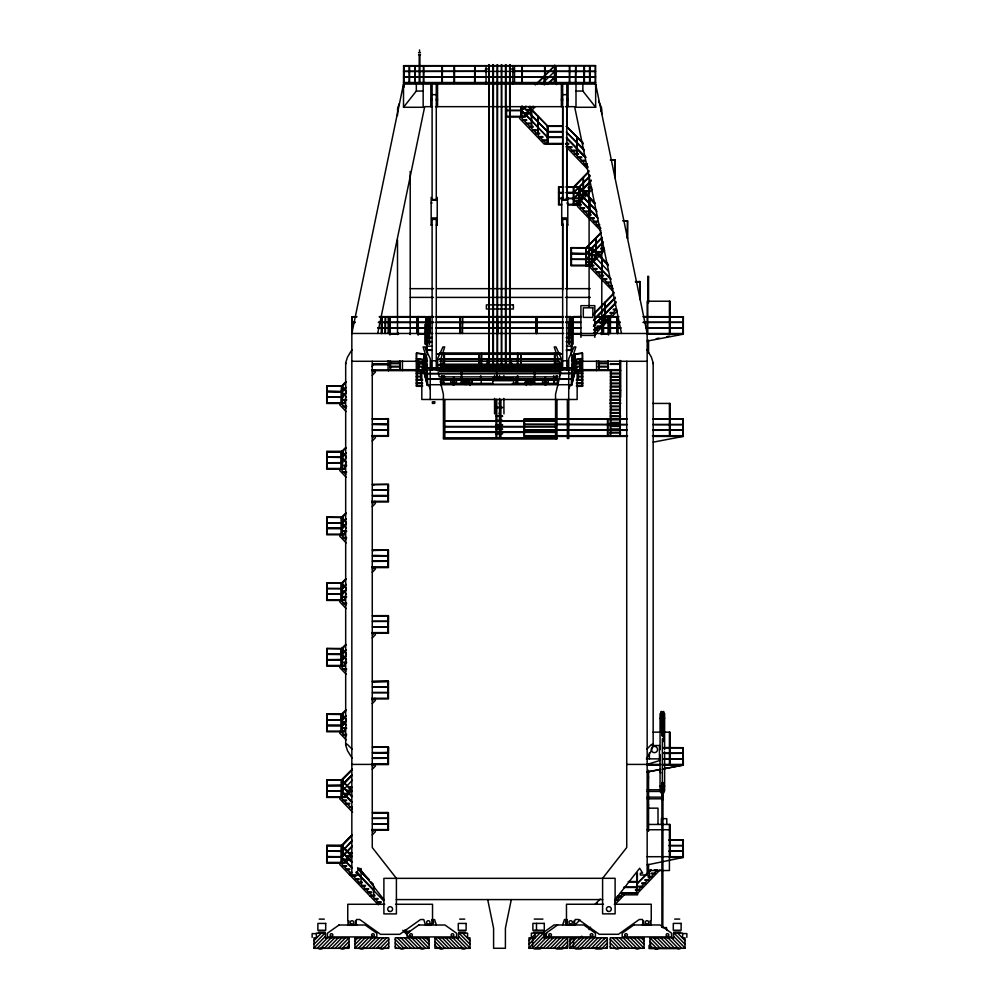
<?xml version="1.0" encoding="UTF-8"?>
<svg xmlns="http://www.w3.org/2000/svg" width="999" height="999" viewBox="0 0 999 999"><rect width="100%" height="100%" fill="white"/><g stroke="black" fill="none" stroke-linecap="round" stroke-linejoin="round"><path stroke-width="1.5" d="M562.699 289.897L562.712 223.526M562.712 198.689L562.737 106.893M566.87 288.586L566.883 224.825M566.883 198.614L566.895 142.595M566.895 127.073L566.908 106.905M522.664 83.192L522.714 82.517M397.502 115.584L397.727 107.755L399.363 103.546M352.035 758.066L347.54 750.836L345.679 745.117L345.679 362.799L347.54 357.018L352.035 349.625M646.828 349.625L651.311 356.955L653.171 362.799L653.171 745.117L651.311 750.898L646.828 758.066M537.362 133.916L539.697 137.937L539.959 137.3M598.626 101.324L601.585 107.755L600.948 111.126M647.165 333.466L595.654 84.078L403.509 84.078L351.835 333.466L351.835 873.176L349.588 873.176L349.588 875.062L358.641 875.062L358.641 873.176L356.331 873.176L359.34 868.268L383.891 899.612M377.697 333.466L424.687 106.668L432.417 106.668M511.301 899.587L505.407 928.183L505.407 948.276L493.593 948.276L493.593 928.183L487.699 899.587M464.585 384.415L465.159 381.755L469.218 382.142M466.745 381.755L466.171 384.415M558.016 384.028L559.078 379.558M560.052 375.499L560.714 372.714M558.016 369.942L558.016 358.703L554.22 346.94L556.006 346.94L561.388 358.703L561.176 370.816L437.774 370.816L437.562 358.703L442.932 346.94L444.717 346.94L440.921 358.703L440.921 369.942M571.765 367.969L575.087 354.096L575.087 371.491L571.753 384.715L427.197 384.715L423.863 371.491L423.863 354.108L427.285 368.156L571.765 367.969L571.341 384.665M574.675 359.665L571.453 373.713M571.753 384.715L575.087 370.791L582.629 369.942M345.679 745.117L346.541 744.068L347.54 744.542L352.035 749.163M652.959 363.636L653.171 362.799M347.627 925.012L348.976 920.941M562.637 924.974L564.435 919.542L567.145 919.542M566.221 924.974L567.569 920.903M642.332 924.974L643.706 920.903M572.714 377.135L574.987 371.378M568.718 388.911L570.429 384.59M572.14 380.269L575.561 371.628M663.786 792.844L664.622 790.833L664.622 754.632M655.219 938.91L655.619 937.961M539.56 137.425L542.869 137.3L542.869 136.613L539.622 136.613M582.704 161.026L585.039 165.047L585.302 164.41M581.393 198.227L581.655 198.863L583.99 194.842M595.229 221.89L597.564 225.924L597.827 225.275M593.918 259.091L594.18 259.74L596.515 255.707M607.754 282.754L610.089 286.788L610.352 286.139M606.443 319.955L606.705 320.604L609.04 316.571M356.943 879.495L359.215 883.403L359.465 882.766M650.911 877.06L651.173 877.696L653.433 873.788M660.064 718.531L661.738 716.783M663.786 787.612L664.622 785.863M424.175 359.49L416.346 358.816L423.988 359.852M403.608 66.009L403.509 83.192L595.654 83.192L595.541 65.647L403.621 65.647M485.502 71.216L403.509 71.391L595.641 71.391L512.937 71.216M403.608 76.773L595.641 76.948L403.621 77.135M584.015 82.517L584.128 65.647M423.376 65.834L423.364 82.517M474.6 83.192L474.725 65.647M474.937 66.009L475.037 82.517M342.744 385.864L326.785 385.814L326.71 403.459L345.304 403.459M326.998 397.302L342.744 396.99M521.865 82.517L521.977 65.647M522.29 65.834L522.29 82.517M522.165 110.29L506.181 110.464L522.165 110.652M342.645 451.473L326.785 451.473L326.71 469.118L345.304 469.118M569.318 82.517L569.418 65.647M569.73 65.834L569.73 83.192M575.362 83.192L575.674 65.647M342.744 517.182L326.785 517.132L326.71 534.777L345.304 534.777M388.049 418.818L388.099 435.576L388.149 419.006M388.361 418.643L372.502 419.006M595.242 82.517L595.329 65.647M342.645 582.792L326.785 582.792L326.71 600.436L345.304 600.436M558.866 187.175L558.941 204.246M342.744 648.501L326.785 648.451L326.71 666.096L345.304 666.096M388.049 550.137L388.099 566.895L388.074 550.137L372.989 550.461M388.361 549.962L372.502 550.324M591.633 253.833L571.391 253.396M342.645 714.11L326.785 714.11L326.71 731.755L345.304 731.755M342.744 779.819L326.785 779.769L326.71 797.414L345.304 797.414L350.686 791.795M326.998 785.689L342.744 785.389M388.049 681.455L388.099 698.214L388.074 681.455L372.402 681.693L388.361 681.281M571.765 373.526L427.172 373.526M582.305 358.629L574.762 359.49M639.897 281.481L635.476 281.918M640.109 281.855L635.476 281.543M342.645 845.429L326.785 845.429L326.71 863.074L345.304 863.074L350.686 857.454M372.502 746.94L388.461 747.115L372.502 747.289M388.149 752.497L373.838 752.909M388.049 812.774L388.099 829.532L388.149 812.949M682.779 419.018L682.779 435.701M683.191 435.701L683.091 418.831L653.084 419.193M427.485 368.156L424.275 354.096L424.275 370.791M427.485 373.713L424.275 359.665M615.109 899.587L639.66 868.231L642.669 873.138L640.359 873.138L640.359 875.024L649.412 875.024L649.412 873.138L647.165 873.138L647.165 301.223L670.117 301.223L670.117 334.178M423.164 84.078L423.164 107.28L403.509 107.28L416.321 91.046L416.321 84.078M523.426 117.008L525.686 113.624M526.66 112.949L523.426 112.949L523.426 113.624L526.66 113.624L528.933 110.24M529.907 109.565L526.66 109.565L526.66 110.24L529.907 110.24L532.167 106.868M343.419 403.459L345.617 400.174M372.465 372.377L373.938 370.629M343.419 469.118L345.617 465.834M372.465 438.037L373.938 436.288M577.509 201.598L575.249 204.982M578.483 200.924L575.249 200.924L575.249 201.598L578.483 201.598L580.756 198.227M584.964 194.168L581.73 194.168L581.73 194.842L584.964 194.842L587.237 191.458M588.211 190.784L584.964 190.784L584.964 191.458L588.211 191.458L590.471 188.074M343.419 534.777L345.617 531.493M372.465 503.696L373.938 501.948M590.034 262.475L587.774 265.846M591.008 261.788L587.774 261.788L587.774 262.475L591.008 262.475L593.281 259.091M597.489 255.032L594.255 255.032L594.255 255.707L597.489 255.707L599.762 252.322M600.736 251.648L597.489 251.648L597.489 252.322L600.736 252.322L602.996 248.938M343.419 600.436L345.617 597.152M372.465 569.355L373.938 567.607M593.818 332.804L596.078 330.095M593.818 330.095L597.052 330.095L599.325 326.723M600.299 326.049L597.052 326.049L597.052 326.723L600.299 326.723L602.559 323.339M603.533 322.665L605.806 319.955M610.014 316.571L612.287 313.199M613.261 312.512L610.014 312.512L610.014 313.199L613.261 313.199L615.521 309.815M343.419 666.096L345.617 662.812M372.465 635.014L373.938 633.266M343.419 731.755L345.617 728.471M372.465 700.674L373.938 698.925M343.419 797.414L345.617 794.13M346.566 793.481L343.419 793.481L343.419 794.13L346.566 794.13L348.763 790.846M349.712 790.197L346.566 790.197L346.566 790.846L349.712 790.846L351.91 787.562L349.712 787.562L349.712 786.912L351.81 786.912M372.465 766.333L373.364 764.497M343.419 863.074L345.617 859.789M346.566 859.14L343.419 859.14L343.419 859.789L346.566 859.789L348.763 856.505M349.712 855.856L346.566 855.856L346.566 856.505L349.712 856.505L351.91 853.221L349.712 853.221L349.712 852.572L351.81 852.572M372.465 831.992L373.938 830.244M579.632 938.785L581.843 936.163M590.546 927.184L589.073 929.594M614.984 901.797L616.445 900.049M615.297 900.049L617.394 900.049L619.592 896.765M620.541 896.103L617.394 896.103L617.394 896.765L620.541 896.765L622.739 893.481M635.501 893.281L637.712 890.196M638.648 889.547L635.501 889.547L635.501 890.196L638.648 890.196L640.846 886.912M641.795 886.263L638.648 886.263L638.648 886.912L641.795 886.912L643.993 883.628M644.942 882.979L641.795 882.979L641.795 883.628L644.942 883.628L647.14 880.344M648.089 879.694L644.942 879.694L644.942 880.344L648.089 880.344L650.287 877.06M654.382 873.126L651.236 873.126L651.236 873.788L654.382 873.788L656.58 870.504M662.687 735.826L662.05 735.826M389.722 334.74L389.922 316.633L390.109 334.74M417.832 334.628L418.032 316.521L418.094 334.74M418.019 333.466L417.832 316.608M418.094 316.845L418.481 334.74M428.022 334.628L428.084 316.546L428.421 334.902M570.629 334.628L570.629 316.608L570.504 334.74M565.571 322.165L570.829 322.215M566.445 327.734L570.691 327.922M572.914 316.608L580.631 316.521L580.694 317.195M580.819 322.178L572.914 322.165M608.254 334.74L608.316 316.658L608.641 334.74M610.476 386.213L620.466 386.126M620.666 397.34L620.666 360.689M610.414 415.834L620.666 416.133M535.002 106.943L525.374 117.008L506.218 117.008L506.218 106.206M372.227 375.374L375.462 372.003L374.875 369.98M577.197 204.982L592.157 189.373M372.227 441.034L375.462 437.662L374.875 435.639M589.722 265.846L604.682 250.237M372.227 506.693L375.462 503.321L374.875 501.298M595.766 333.479L617.182 311.126M372.227 572.34L375.462 568.968L374.875 566.957M372.227 637.999L375.462 634.627L374.875 632.617M372.227 703.658L375.462 700.287L374.875 698.264M372.227 769.317L375.462 765.946L374.875 763.923L372.427 763.923M372.227 834.977L375.462 831.605L374.875 829.582M615.084 904.42L624.263 894.842L637.587 894.842L637.587 893.281L660.014 869.879M535.277 84.927L555.044 65.347L536.888 84.003M541.658 84.066L554.994 71.079M525.749 106.256L521.428 110.652L526.311 106.443M546.977 84.303L555.044 76.811L547.539 84.49M341.483 386.163L345.816 381.768M342.02 386.351L346.291 381.943L342.083 386.351M345.816 387.325L341.483 391.733L346.353 387.5M341.483 397.29L345.816 392.894M342.02 397.465L346.353 393.069M371.928 366.633L373.526 364.26M573.214 187.362L589.185 170.891M573.95 204.982L573.95 187.325L588.761 172.09M590.259 175.524L573.214 193.082L589.81 176.723M573.214 198.813L591.321 180.145M573.95 198.813L590.871 181.368M346.566 472.402L343.419 472.402L341.208 469.118L341.109 451.885L345.816 447.427M342.02 452.01L346.353 447.602M345.816 452.984L341.483 457.392L346.353 453.159M341.546 462.949L345.816 458.541M600.649 232.854L585.739 248.227L601.286 232.954M585.739 253.958L601.71 237.487M586.475 253.958L602.335 237.587M602.784 242.12L585.739 259.69L603.396 242.233M345.816 513.086L341.109 517.544L341.159 534.69M342.02 517.657L346.353 513.261M341.483 523.051L345.816 518.643M342.02 523.226L346.291 518.818L342.083 523.226M345.816 524.2L341.483 528.608L346.353 524.388M593.955 313.474L614.235 292.62M593.443 314.76L613.736 293.893M593.955 319.205L615.309 297.252M614.735 298.526L593.443 320.479L614.797 298.526M341.483 583.141L345.816 578.746M342.02 583.316L346.291 578.921L342.083 583.316L342.095 600.436M593.955 324.937L616.308 301.885M615.796 303.159L593.443 326.211L614.797 304.258M345.816 584.303L342.083 588.886M342.02 588.886L346.353 584.477M345.816 589.86L341.483 594.268L346.353 590.034M346.566 669.38L343.419 669.38L341.208 666.096L341.109 648.863L345.816 644.405M342.02 648.975L346.353 644.58M345.816 649.962L341.483 654.37L346.353 650.137M341.483 659.927L345.816 655.519M342.02 660.102L346.353 655.694M345.816 710.064L341.109 714.522L346.416 719.942M342.02 714.635L346.353 710.239M341.483 720.029L345.816 715.621M342.02 720.204L346.353 715.796M341.483 725.586L345.754 721.178L342.083 725.761M342.02 725.761L346.353 721.353M352.222 769.105L341.109 780.182L341.159 797.327M342.02 780.294L351.698 770.391M341.483 785.689L352.16 774.675L341.621 785.714M342.02 785.863L351.698 775.948M352.222 780.231L342.083 791.42M342.02 845.953L351.698 836.051M352.222 840.334L342.083 851.523M342.02 851.523L351.698 841.608M341.483 856.905L352.222 845.891M342.02 857.08L351.698 847.164M574.562 925.436L579.957 919.929M594.855 904.507L600.249 899M650.661 869.717L636.725 884.028L651.198 869.892M313.986 940.646L321.278 933.191M313.986 944.305L324.862 933.191M313.986 947.964L325.462 936.25M317.232 948.313L327.51 937.824M320.816 948.313L331.094 937.824M324.4 948.313L334.677 937.824M327.997 948.313L338.274 937.824M331.581 948.313L341.858 937.824M335.164 948.313L345.442 937.824M338.748 948.313L349.038 937.824L325.312 937.824M342.345 948.313L349.038 941.483M345.929 948.313L349.038 945.141M347.54 948.313L349.038 946.79M354.945 940.871L357.929 937.824M354.945 944.53L361.526 937.824M354.832 948.313L365.11 937.824M358.416 948.313L368.693 937.824M362.013 948.313L372.29 937.824M365.597 948.313L375.874 937.824M369.18 948.313L379.458 937.824M372.764 948.313L383.042 937.824M376.361 948.313L386.638 937.824M379.945 948.313L388.748 939.322M383.529 948.313L388.748 942.981M387.113 948.313L388.748 946.652M528.995 940.608L536.288 933.153M528.995 944.267L539.872 933.153M528.995 947.926L543.468 933.153M532.579 947.926L544.055 936.213M535.826 948.276L546.103 937.786M539.41 948.276L549.687 937.786M543.006 948.276L553.284 937.786M546.59 948.276L556.868 937.786M550.174 948.276L560.451 937.786M553.771 948.276L564.048 937.786M557.355 948.276L567.632 937.786L543.718 937.786M560.938 948.276L567.632 941.445M572.827 937.786L569.954 940.721L572.951 937.786M564.522 948.276L567.632 945.104M566.146 948.276L567.632 946.752M569.954 944.492L576.535 937.786M569.954 948.276L569.954 937.786L607.342 937.786L607.342 948.276L569.954 948.276L580.119 937.786M583.703 937.786L573.426 948.276L573.551 937.786M577.022 948.276L587.3 937.786M580.606 948.276L590.884 937.786M584.19 948.276L594.467 937.786M587.774 948.276L598.064 937.786M591.371 948.276L601.648 937.786M594.954 948.276L605.232 937.786M598.538 948.276L607.342 939.285M602.135 948.276L607.342 942.944M605.719 948.276L607.342 946.615M398.351 332.792L397.502 334.553L397.502 239.822M544.817 377.447L545.479 376.835M650.761 944.267L649.038 945.591L649.038 948.563L675.699 948.563M542.395 933.216L553.995 924.974L583.828 924.974L595.416 933.216L595.416 936.887L543.943 936.887M557.579 924.974L545.978 933.216L545.978 936.887M428.346 316.783L428.221 316.521M610.414 373.127L620.342 373.127M610.414 393.044L620.342 393.044M610.414 402.684L620.666 403.009M607.929 264.298L591.346 248.002L608.379 265.572M591.908 253.559L608.441 271.303M611.126 279.046L591.346 259.465L610.576 279.221M341.621 385.964L341.159 403.371M373.738 419.006L373.301 419.455M341.621 451.623L346.416 457.305M341.621 457.18L346.416 462.862M341.621 517.282L346.416 522.964M341.621 522.839L346.416 528.521M373.064 550.499L374.038 550.374M346.416 588.623L341.021 583.116L345.891 587.337M341.021 588.673L346.416 594.18M341.621 648.601L346.416 654.283M341.084 654.333L346.416 659.839L341.621 654.158M373.064 747.464L374.038 747.339M341.621 779.919L351.76 791.108M341.621 785.476L351.71 796.665M351.71 802.222L341.621 791.033M373.676 813.049L372.989 813.099L373.601 812.949M373.127 813.124L374.038 812.999M341.621 845.579L351.71 856.767M351.71 862.324L341.621 851.136M370.929 882.142L373.139 884.327M373.002 889.797L373.663 889.734L356.518 872.115M647.165 764.41L659.44 760.614L659.44 745.516L652.26 745.516M647.165 864.909L683.328 857.404L683.216 839.847L669.093 839.847M656.206 338.673L659.215 338.099M666.758 336.651L669.767 336.076M677.297 334.64L683.328 333.491L566.283 333.466M647.165 341.096L683.328 334.178L683.328 316.783L643.219 316.608M653.196 442.157L683.328 436.401L683.328 435.701L652.359 435.701M646.803 772.015L660.364 769.43M663.373 768.855L682.966 765.109M647.165 772.015L660.726 769.43M663.736 768.855L683.328 765.109L683.216 747.727L663.498 747.539M428.484 316.895L428.671 334.74M565.571 316.608L570.691 316.633M580.894 327.747L572.914 327.734M531.518 109.665L531.206 127.373L531.843 127.373L531.518 110.027M537.999 116.421L537.687 134.141L538.324 134.141L537.999 116.796M547.727 126.349L528.359 106.793M566.383 126.361L567.082 126.311M576.923 136.776L576.548 154.483L577.247 154.483L576.873 137.138M579.545 187.175L579.545 204.895L579.607 187.175L578.908 187.225L578.908 204.895L581.293 208.366L584.527 208.366L584.527 207.692L581.293 207.692M589.447 197.64L589.135 215.347L589.772 215.347L589.447 198.014M601.972 258.504L601.598 276.224L602.297 276.224L601.972 258.878M574.762 353.933L582.317 353.072L582.205 369.942M574.962 354.283L582.629 353.246L582.667 386.326L576.448 386.326M574.962 359.852L582.504 358.629M575.087 371.491L582.629 370.629M428.221 326.948L428.471 327.048M570.441 326.948L570.691 327.048M530.481 384.24L558.141 384.203M418.606 52.735L420.517 52.735M418.606 54.708L420.517 54.708M554.645 65.385L554.27 83.092L554.969 83.092L554.595 65.759M403.509 65.834L595.541 65.647M486.063 68.981L488.848 68.981M510.089 68.981L512.874 68.981M544.642 65.834L544.742 84.728L544.43 75.849L544.105 84.703M403.509 82.517L595.654 82.517M595.654 85.09L595.104 84.078M416.321 91.046L423.164 91.046M575.998 91.046L582.854 91.046L595.654 107.28L575.998 107.28L575.998 84.078M432.105 94.668L436.276 94.668M562.662 94.668L566.833 94.668M430.831 99.151L432.105 99.151M436.276 99.151L437.562 99.151M561.388 99.151L562.662 99.151M566.833 99.151L568.119 99.151M430.831 100.187L432.105 100.187M436.276 100.187L437.562 100.187M561.388 100.187L562.662 100.187M566.833 100.187L568.119 100.187M435.514 106.668L562.737 106.668M565.347 106.668L574.625 106.668L621.478 333.466M506.218 116.334L523.426 116.334M523.426 119.718L526.66 119.718L526.66 120.392L523.426 120.392L521.153 117.008M526.66 123.089L529.907 123.089L529.907 123.764L526.66 123.764L524.4 120.392M547.577 125.961L562.262 125.961L547.702 125.999M547.577 126.336L562.262 126.336M529.907 126.473L533.141 126.473L533.141 127.148L529.907 127.148L527.634 123.764M533.141 129.858L536.388 129.858L536.388 130.532L533.141 130.532L530.881 127.148M547.577 131.518L562.262 131.518M547.577 131.893L562.262 131.893M536.388 133.242L539.622 133.242L539.622 133.916L536.388 133.916L534.115 130.532M547.577 137.088L562.262 137.088M547.577 137.462L562.262 137.462M542.869 139.997L546.103 139.997L546.103 140.672L542.869 140.672L540.596 137.3M546.053 143.444L562.562 143.444M565.521 143.444L568.768 143.444L568.768 144.118L565.521 144.118M547.077 144.056L544.155 144.056L519.58 118.419L520.179 116.334M566.383 144.018L567.082 144.018M562.562 144.118L546.053 144.118L543.843 140.672M568.768 146.828L572.002 146.828L572.002 147.502L568.768 147.502L566.495 144.118M572.002 150.2L575.249 150.2L575.249 150.886L572.002 150.886L569.742 147.502M575.249 153.584L578.483 153.584L578.483 154.258L575.249 154.258L572.976 150.886M578.483 156.968L581.73 156.968L581.73 157.642L578.483 157.642L576.223 154.258M610.439 159.815L615.172 159.94L615.172 177.198M614.772 159.94L610.439 160.177M581.73 160.352L584.964 160.352L584.964 161.026L581.73 161.026L579.457 157.642M584.964 163.736L587.125 163.736M584.964 164.41L587.125 164.41M583.354 177.347L583.029 195.067L583.666 195.067L583.354 177.722M563.536 186.863L558.541 186.988L558.578 204.982L561.6 204.982M566.133 186.801L579.108 186.863M563.186 187.175L558.653 187.175M566.133 187.175L573.501 187.175M558.853 187.238L563.536 187.238M566.645 187.238L579.108 187.238M589.51 188.299L590.147 188.299M563.186 192.532L558.541 192.72L563.536 192.969M566.133 192.532L573.501 192.532M558.853 192.595L563.536 192.595M566.645 192.595L579.108 192.595M566.133 192.907L579.108 192.969M581.73 197.54L578.483 197.54L578.483 198.227M563.186 198.264L558.541 198.451L561.975 198.689M566.133 198.264L581.73 198.227M566.645 198.689L579.108 198.689M432.105 199.513L436.276 199.513M562.662 199.513L566.833 199.513M432.105 200.162L436.276 200.162M562.662 200.162L566.833 200.162M431.168 202.984L432.105 202.984M566.833 202.984L567.782 202.984M558.578 204.308L561.6 204.308M567.557 204.308L581.293 204.308L581.293 204.982L567.557 204.982M584.527 211.076L587.774 211.076L587.774 211.751L584.527 211.751L582.267 208.366M587.774 214.448L591.008 214.448L591.008 215.135L587.774 215.135L585.501 211.751M432.105 217.957L436.276 217.957M562.662 217.957L566.833 217.957M591.008 217.832L594.255 217.832L594.255 218.506L591.008 218.506L588.748 215.135M432.105 219.38L436.276 219.38M562.662 219.38L566.833 219.38M622.951 220.679L627.697 220.804L627.659 238.798M627.297 220.804L623.176 220.991M594.255 221.216L597.489 221.216L597.489 221.89L594.255 221.89L591.982 218.506M597.489 224.6L599.65 224.6M431.168 224.987L432.105 224.987M436.276 224.987L437.225 224.987M561.713 224.987L562.662 224.987M566.833 224.987L567.782 224.987M597.489 225.275L599.65 225.275M595.879 238.224L595.554 255.931L596.191 255.931L595.879 238.586M591.633 247.727L571.178 247.677L571.103 265.846L593.818 265.846L593.818 265.172L571.103 265.172M602.035 249.163L602.672 249.163M591.633 253.459L571.066 253.584L586.026 253.771M594.255 258.416L591.008 258.416L591.008 259.091M594.255 259.091L571.066 259.315L591.633 259.565M593.818 268.556L597.052 268.556L597.052 269.231L593.818 269.231L591.545 265.846M597.052 271.94L600.299 271.94L600.299 272.615L597.052 272.615L594.792 269.231M600.299 275.324L603.533 275.324L603.533 275.999L600.299 275.999L598.026 272.615M647.777 277.372L648.563 277.372M603.533 278.696L606.78 278.696L606.78 279.383L603.533 279.383L601.273 275.999M635.701 281.855L640.222 281.668L640.184 299.663M606.78 282.08L610.014 282.08L610.014 282.754L606.78 282.754L604.507 279.383M610.014 285.464L612.175 285.464M610.014 286.139L612.175 286.139M410.352 288.661L433.616 288.661M436.713 288.661L562.3 288.661M565.397 288.661L590.209 288.661M410.214 297.402L433.504 297.402M436.613 297.402L562.4 297.402M565.509 297.402L590.359 297.402M614.497 310.027L615.197 310.027M610.014 315.896L606.78 315.896L606.78 316.571M356.768 316.608L351.91 316.783L351.91 333.466L432.842 333.466M379.37 316.608L425.899 316.608M429.046 316.608L433.678 316.608M436.039 316.608L563.361 316.608M618.756 316.608L595.117 316.783L618.756 316.97M388.349 316.783L388.236 333.466M425.786 316.783L425.686 333.466M497.24 316.783L496.828 333.466M497.577 316.783L498.002 333.466M356.768 316.97L351.91 316.783L352.322 331.955M379.37 316.97L425.899 316.97M429.046 316.97L433.678 316.97M436.039 316.97L563.361 316.97M565.571 316.97L570.254 316.97M572.914 316.97L580.506 316.97M643.219 316.97L683.328 316.783L682.904 333.466M603.533 319.28L606.78 319.28M603.533 319.955L606.78 319.955M355.219 322.165L351.91 322.352L355.219 322.527M378.459 322.165L425.899 322.165M429.046 322.165L433.678 322.165M436.039 322.165L563.361 322.165M620.292 322.165L595.117 322.352L620.292 322.527M643.219 322.165L683.328 322.352L643.219 322.527M378.459 322.527L425.899 322.527M429.046 322.527L433.678 322.527M436.039 322.527L563.361 322.527M565.571 322.527L570.254 322.527M572.914 322.527L580.506 322.527M603.533 323.339L600.299 323.339L600.299 322.665M377.847 327.734L425.899 327.734M429.046 327.734L432.13 327.734M436.039 327.734L563.361 327.734M620.891 327.734L595.117 327.909L620.891 328.097M646.291 327.734L683.328 327.909L646.291 328.097M377.847 328.097L425.899 328.097M429.046 328.097L432.13 328.097M436.039 328.097L563.361 328.097M566.445 328.097L570.254 328.097M572.914 328.097L580.506 328.097M593.818 329.42L597.052 329.42M435.739 333.466L563.711 333.466M417.832 333.928L426.623 334.028M570.242 333.928L580.894 334.041M390.109 334.128L398.514 334.128M418.481 334.128L428.284 334.128M570.891 334.128L580.694 334.128L580.694 333.466M601.061 334.128L608.254 334.128M647.165 334.178L683.328 334.178M580.906 335.414L594.817 335.414M426.523 337.437L432.117 337.437M566.333 337.437L571.928 337.437M426.523 337.837L432.117 337.837M566.333 337.837L571.928 337.837M426.523 341.608L432.117 341.608M566.333 341.608L571.928 341.608M426.523 342.008L432.117 342.008M566.333 342.008L571.928 342.008M426.523 346.178L432.117 346.178M566.333 346.178L571.928 346.178M426.523 349.95L432.117 349.95M566.333 349.95L571.928 349.95M426.523 350.349L432.117 350.349M566.333 350.349L571.928 350.349M439.622 353.171L560.439 353.171M439.622 353.534L560.439 353.534M437.512 353.933L561.426 353.933M437.512 354.295L561.426 354.295M439.622 358.728L560.439 358.728M439.622 359.091L560.439 359.091M437.512 359.49L561.426 359.49M427.485 360.739L423.376 360.739L423.376 370.092M571.453 360.739L575.561 360.739L575.561 370.092M432.105 360.789L436.276 360.789M562.662 360.789L566.833 360.789M351.835 361.288L424.275 361.288M439.797 361.288L559.265 361.288M574.787 361.288L647.165 361.288M487.175 361.7L488.411 361.7M510.239 361.7L511.476 361.7M390.109 363.024L399.912 363.024M418.219 362.912L424.175 363.024M574.737 362.912L580.694 363.024M598.451 363.024L608.254 363.024M418.219 363.574L423.888 363.574M574.775 363.574L580.444 363.574M390.109 363.673L399.912 363.673M418.481 363.673L424.138 363.673M575.024 363.673L580.694 363.673M598.451 363.673L608.254 363.673M610.227 363.948L620.029 363.948M372.502 364.111L388.886 364.198M487.175 364.185L488.411 364.123M372.502 364.473L388.361 364.473M439.622 364.298L560.439 364.298M610.139 364.373L620.029 364.31M373.826 364.56L388.886 364.56M439.622 364.66L560.439 364.66M437.512 365.06L561.426 365.06M487.175 365.322L488.411 365.322M437.512 365.422L558.329 365.422M487.175 365.746L488.411 365.746M487.175 366.158L488.411 366.158M390.109 366.308L399.912 366.308M418.219 366.196L424.175 366.308M574.737 366.196L580.694 366.308M598.451 366.308L608.254 366.308M440.534 366.533L558.416 366.533M389.722 366.958L400.299 366.958M417.832 366.858L424.138 366.958M440.534 366.883L558.416 366.883M574.775 366.858L581.081 366.958M598.064 366.958L608.641 366.958M487.175 367.145L488.411 367.145M487.175 367.295L488.411 367.295M571.665 367.794L427.385 368.156M427.185 367.982L427.597 384.665M437.562 368.494L430.232 368.494L430.232 358.703L424.85 346.94L423.064 346.94L426.86 358.703L426.86 365.721M561.388 368.494L568.718 368.494L568.718 358.703L574.088 346.94L575.874 346.94L572.09 358.703L572.09 365.721M416.421 369.692L388.536 369.692L388.536 370.629M437.562 369.655L444.88 369.655M554.07 369.655L561.388 369.655M582.592 369.692L620.279 369.692M437.662 369.88L561.388 369.942M371.728 369.98L388.436 369.98L388.436 370.629M402.447 369.942L424.612 369.942M427.135 369.942L596.565 369.942M610.476 369.942L620.279 369.942M620.666 370.504L577.572 370.629M371.728 370.629L421.079 370.629M439.485 371.491L559.452 371.491M416.346 372.964L422.527 372.964M576.485 372.964L582.667 372.964M571.665 373.351L427.385 373.713M416.346 373.663L420.979 373.663M578.034 373.663L582.667 373.663M610.476 373.876L620.279 373.876M416.346 376.248L420.979 376.248M578.034 376.248L582.667 376.248M610.476 376.498L620.279 376.498M416.346 376.948L420.979 376.948M558.179 376.885L439.223 376.885L438.224 372.714M578.034 376.948L582.667 376.948M610.476 377.16L620.279 377.16M516.982 377.747L515.909 377.747L515.909 383.004M427.385 378.908L571.665 378.908M427.385 379.27L571.665 379.27M416.346 379.533L422.527 379.533M576.485 379.533L582.667 379.533M441.633 379.895L450.849 379.895M455.457 379.895L493.369 379.882M512.462 379.882L529.02 379.882M533.628 379.895L542.844 379.895M547.452 379.895L558.204 379.895M610.476 379.782L620.279 379.782M416.346 380.232L422.614 380.244M441.246 380.244L450.849 380.257M455.457 380.257L493.369 380.244M512.462 380.244L543.668 380.244M547.452 380.257L558.204 380.257M576.261 380.244L582.667 380.232M610.476 380.444L620.279 380.444M492.807 380.694L513.661 380.694M465.247 382.142L466.171 382.142M471.565 382.142L468.169 382.142L468.169 382.967M524.8 382.142L528.196 382.142L528.196 382.967M465.322 382.58L467.732 382.967M528.608 382.58L529.458 382.58L529.458 384.415L531.78 384.415L531.206 381.755L527.147 382.142M465.247 382.679L466.171 382.679M468.406 382.679L471.565 382.679M524.8 382.679L527.959 382.679M416.346 382.817L422.527 382.817M463.761 382.967L470.079 382.967M526.286 382.967L529.445 382.967M530.894 382.967L532.604 382.967M576.485 382.817L582.667 382.817M527.122 383.042L527.959 383.042M610.476 383.067L620.279 383.067M465.147 383.404L440.771 383.404L440.771 385.464M469.717 383.404L492.569 383.404M512.387 383.404L527.634 383.404M530.681 383.404L558.141 383.404L558.141 385.464M416.346 383.516L422.527 383.516M463.761 383.504L464.685 383.504M465.709 383.504L470.079 383.504M526.286 383.504L529.445 383.504M530.894 383.504L532.604 383.504M576.485 383.516L582.667 383.516M610.476 383.728L620.279 383.728M464.373 383.866L463.648 383.866L463.648 379.096M465.884 383.878L469.992 383.878M526.373 383.878L530.481 383.878M464.585 384.365L466.908 384.415L466.908 382.58M453.009 384.578L453.396 378.072M430.232 385.402L427.197 385.402L427.197 366.296M568.718 385.402L571.753 385.402L571.753 366.296M416.346 385.626L422.565 385.626M576.448 385.626L582.667 385.626M327.073 385.989L342.744 386.226M422.565 386.326L416.346 386.326L416.321 353.246L423.988 354.283M610.476 387.013L620.279 387.013M610.476 389.635L620.279 389.635M610.089 390.297L620.666 390.297M342.744 391.433L326.685 391.558L341.208 391.733M342.744 391.795L326.998 391.371M610.476 393.569L620.279 393.569M610.476 396.203L620.279 396.203M342.645 396.94L326.685 397.115L342.744 397.352M610.476 396.853L620.279 396.853M346.566 399.525L343.419 399.525L343.419 400.174L346.566 400.174M610.476 399.488L620.279 399.488M610.089 400.05L620.666 400.05M326.71 402.809L343.419 402.809M341.109 403.371L341.783 403.371L341.72 386.176M610.089 403.421L620.666 403.421M652.597 403.434L670.117 403.434L670.117 436.401M341.208 403.459L343.419 406.094L346.566 406.094M610.476 406.056L620.279 406.056M346.566 406.743L343.419 406.743L343.419 406.094M610.476 406.705L620.279 406.705M495.991 407.305L502.522 407.305M495.991 407.717L502.522 407.717M610.476 409.328L620.279 409.328M610.476 409.99L620.279 409.99M610.476 412.612L620.279 412.612M610.476 413.274L620.279 413.274M503.958 413.848L503.883 398.464M495.991 415.996L502.522 415.996M495.991 416.408L502.522 416.408M610.476 416.558L620.279 416.558M372.402 418.693L388.461 418.818M627.035 418.831L524.05 419.018L524.025 436.401L627.185 436.401M653.084 418.831L683.191 419.018M372.402 419.056L388.161 419.056M524.263 419.193L627.035 419.193M610.089 419.842L620.666 419.842M495.991 420.342L502.522 420.342M495.991 420.754L502.522 420.754M444.83 420.916L555.569 420.916M444.83 421.278L555.569 421.278M610.476 422.465L620.279 422.465M610.476 423.126L620.279 423.126M372.502 424.2L388.461 424.388L372.502 424.563M373.838 424.263L388.149 424.563M627.035 424.4L524.263 424.4L627.035 424.762M653.084 424.4L683.191 424.575L653.084 424.762M495.991 424.687L502.522 424.687M495.991 425.099L502.522 425.099M610.476 425.749L620.279 425.749M444.83 426.473L555.569 426.473M610.476 426.411L620.279 426.411M444.83 426.835L555.569 426.835M495.991 429.033L502.522 429.033M610.476 429.033L620.279 429.033M495.991 429.445L502.522 429.445M372.502 429.77L388.461 429.945L372.502 430.119M610.476 429.682L620.279 429.682M627.035 429.957L524.263 429.957L627.035 430.319M653.084 429.957L683.191 430.132L653.084 430.319M444.83 432.043L555.569 432.043M610.476 432.317L620.279 432.317M444.83 432.405L555.569 432.405M610.089 432.967L620.666 432.967M495.991 433.379L502.522 433.379M495.991 433.791L502.522 433.791M371.728 435.639L388.436 435.639M524.025 435.701L627.584 435.701M371.728 436.288L388.436 436.288L388.436 418.818M653.196 436.401L683.328 436.401M443.444 437.787L555.407 437.787M556.967 438.461L555.569 438.461L555.544 394.318L557.954 384.24L440.984 384.24L443.394 394.318L443.444 439.011L556.967 439.011L556.967 399.488M342.744 451.523L326.685 451.648L342.744 451.885M341.471 469.118L341.471 451.835L342.158 451.973L342.158 469.118M342.744 457.092L326.685 457.217L342.744 457.455M342.744 462.649L326.685 462.774L342.744 463.012M346.566 465.184L343.419 465.184L343.419 465.834L346.566 465.834M326.71 468.469L343.419 468.469M343.419 471.753L346.566 471.753M372.402 484.353L388.361 484.303L388.436 501.948L371.728 501.948M372.402 484.715L388.461 484.478L388.074 501.236L388.149 484.665M372.502 489.86L388.461 490.047L372.502 490.222M372.502 495.429L388.461 495.604L372.502 495.779M373.838 495.841L388.161 495.841M371.728 501.298L388.436 501.298M373.364 501.86L374.038 501.86M327.073 517.307L342.744 517.544M342.744 522.752L326.685 522.877L341.208 523.051M342.744 523.114L326.998 522.689M341.208 528.259L326.685 528.434L342.744 528.671M326.985 528.309L342.744 528.309M346.566 530.844L343.419 530.844L343.419 531.493L346.566 531.493M326.71 534.128L343.419 534.128M341.109 534.69L341.783 534.69L341.72 517.494M341.208 534.777L343.419 537.412L346.566 537.412M346.566 538.061L343.419 538.061L343.419 537.412M372.502 549.962L388.461 550.137M372.502 555.519L388.461 555.706L372.502 555.881M373.838 555.581L388.149 555.881M372.502 561.076L388.461 561.263L372.502 561.438M371.728 566.957L388.436 566.957M371.728 567.607L388.436 567.607L388.436 550.137M342.744 582.842L326.685 582.966L342.744 583.204M342.744 588.411L326.685 588.536L342.744 588.773M342.744 593.968L326.685 594.093L342.744 594.33M346.566 596.503L343.419 596.503L343.419 597.152L346.566 597.152M326.71 599.787L343.419 599.787M341.208 600.436L343.419 603.059L346.566 603.059M346.566 603.721L343.419 603.721L343.419 603.059M372.402 615.671L388.361 615.621L388.436 633.266L371.728 633.266M372.502 615.983L388.461 615.796L388.074 632.554L388.149 615.983M372.502 621.178L388.461 621.353L372.502 621.54M372.502 626.735L388.461 626.922L372.502 627.097M373.838 627.16L388.161 627.16M371.728 632.617L388.436 632.617M373.364 633.179L374.038 633.179M327.073 648.626L342.744 648.863M342.744 654.07L326.685 654.195L341.208 654.37M326.985 654.432L342.744 654.432M342.645 659.565L326.685 659.752L342.744 659.989M326.985 659.627L342.744 659.627M346.566 662.162L343.419 662.162L343.419 662.812L346.566 662.812M326.71 665.446L343.419 665.446M341.109 666.008L341.783 666.008L341.558 648.826M343.419 668.718L346.566 668.718M372.402 681.33L388.461 681.455M372.502 686.837L388.461 687.012L372.502 687.2M373.838 686.9L388.161 686.9M372.502 692.394L388.461 692.582L372.502 692.757M371.728 698.276L388.436 698.264M371.728 698.925L388.436 698.925L388.436 681.455M660.901 712.924L661.738 712.924M662.949 712.924L663.786 712.924M342.744 714.16L326.685 714.285L342.744 714.522M662.949 716.783L664.622 718.531M662.949 718.818L661.788 718.818L661.788 735.514M342.744 719.73L326.685 719.854L342.744 720.092M342.744 725.286L326.685 725.411L342.645 725.586M326.985 725.649L342.744 725.649M346.566 727.821L343.419 727.821L343.419 728.471L346.566 728.471M326.71 731.106L343.419 731.106M653.096 732.155L660.514 732.155M663.486 732.155L670.117 732.155L670.117 764.41M341.208 731.755L343.419 734.377L346.566 734.377M346.566 735.039L343.419 735.039L343.419 734.377M388.461 747.115L388.074 763.873L388.149 747.289M663.498 747.901L683.254 747.714L682.804 764.41M372.502 752.497L388.461 752.672L372.502 752.859M663.498 753.096L683.254 753.283L663.498 753.458M372.502 758.054L388.461 758.241L372.502 758.416M373.838 758.116L388.161 758.116M663.498 758.666L683.254 758.84L663.498 759.028M646.353 758.865L659.44 758.865M371.728 763.923L388.436 763.923M351.835 764.41L372.265 764.41M626.735 764.41L660.726 764.41M663.486 764.41L683.328 764.41M371.728 764.585L388.436 764.585L388.436 747.115M646.803 765.109L660.726 765.109M663.636 765.109L683.328 765.109M647.777 776.897L648.563 776.897M647.777 777.946L648.563 777.946M342.645 780.132L326.785 780.132M342.744 780.182L326.998 779.769M661.9 783.066L662.999 783.066M342.645 785.326L326.685 785.501L342.744 785.738M647.165 789.797L662.062 789.797M342.744 790.946L326.685 791.071L342.744 791.308M647.165 791.458L662.062 791.458M661.9 794.417L662.999 794.417M326.71 796.752L343.419 796.752M661.912 796.628L662.824 796.628M647.165 797.14L662.062 797.14M341.109 797.327L341.783 797.327M647.165 798.8L662.062 798.8M661.9 799.612L662.999 799.612M343.419 800.037L346.566 800.037L346.566 800.699L343.419 800.699L341.208 797.414M346.566 803.321L349.712 803.321L349.712 803.983L346.566 803.983L344.355 800.699M647.777 804.707L648.563 804.707M647.777 805.756L648.563 805.756M347.502 803.983L349.712 806.605L351.81 806.605M351.81 807.267L349.712 807.267L349.712 806.605M350.974 807.479L351.648 807.479M648.563 808.166L658.004 808.166L658.004 824.45M372.502 812.949L388.361 812.599L372.502 812.599L388.461 812.774L388.436 830.244L371.728 830.244M372.502 818.156L388.461 818.331L372.502 818.518M372.502 823.713L388.461 823.9L372.502 824.075M648.563 824.45L670.117 824.45L670.117 857.404L683.328 857.404M371.728 829.595L388.436 829.582M647.165 829.744L669.417 829.744M669.093 840.209L683.328 840.022L682.904 856.705M669.093 845.404L683.328 845.591L669.093 845.766M342.744 845.479L326.685 845.604L342.744 845.841M342.744 851.048L326.685 851.16L342.744 851.398M669.093 850.973L683.328 851.148L669.093 851.335M342.744 856.605L326.685 856.73L341.208 856.905M647.165 856.705L683.328 856.705M342.744 856.967L326.998 856.543M326.71 862.412L343.419 862.412M343.419 865.696L346.566 865.696L346.566 866.358L343.419 866.358L341.208 863.074L341.408 846.141M346.566 868.98L349.712 868.98L349.712 869.642L346.566 869.642L344.355 866.358M648.563 870.529L669.417 870.529L669.417 824.45M347.502 869.642L349.712 872.264L351.81 872.264M351.81 872.926L349.712 872.926L349.712 872.264M637.325 890.196L637.387 873.051L636.713 873.001L636.763 890.196M352.859 875.549L356.006 875.549L356.006 876.21L352.859 876.21L350.649 872.926M651.236 876.41L648.089 876.41L648.089 877.06L651.236 877.06M356.006 878.833L359.141 878.833L359.141 879.495L356.006 879.495L353.796 876.21M628.371 881.543L637.075 881.543M628.371 881.905L637.075 881.905M359.141 882.117L362.287 882.117L362.287 882.766L359.141 882.766M362.287 885.401L365.434 885.401L365.434 886.051L362.287 886.051L360.09 882.766M624.013 887.1L637.075 887.1M624.013 887.462L637.075 887.462M365.434 888.685L368.581 888.685L368.581 889.335L365.434 889.335L363.236 886.051M368.581 891.97L371.728 891.97L371.728 892.619L368.581 892.619L366.383 889.335M635.501 892.819L620.541 892.819L620.541 893.481L623.688 893.481L624.263 894.842M623.688 893.281L637.587 893.281M369.53 892.619L371.728 895.241L374.875 895.241L374.875 895.903L369.842 895.903M374.875 898.526L378.022 898.526L378.022 899.187L374.875 899.187L372.677 895.903M396.253 899.587L602.722 899.587M615.297 899.387L617.394 899.387M378.022 901.81L381.168 901.81L381.168 902.472L378.022 902.472L375.824 899.187M596.578 902.771L596.94 903.121M384.752 904.282L347.752 904.282L347.752 920.554L349.288 925.286L354.695 925.286L356.531 919.517L359.715 919.517L380.532 934.327L399.75 934.327L420.579 919.517L423.751 919.517L425.599 925.286L431.006 925.286L432.53 920.554L432.53 904.282L395.542 904.282M603.458 904.245L566.47 904.245L566.47 920.516L567.994 925.249L573.401 925.249L575.249 919.48L578.421 919.48L599.25 934.29L618.468 934.29L639.285 919.48L642.469 919.48L644.305 925.249L649.712 925.249L651.248 920.516L651.248 904.245L614.248 904.245M319.268 919.13L324.325 919.13M459.665 919.13L464.722 919.13M534.278 919.092L542.919 919.092M674.675 919.092L679.732 919.092M431.855 919.579L434.565 919.579L436.363 925.012M662.362 927.572L666.47 927.572L666.857 930.506M533.379 932.042L543.806 932.042M673.788 932.042L680.631 932.042M318.369 932.079L325.212 932.079M458.778 932.079L465.621 932.079M316.383 933.628L312.138 933.628L312.138 937.387M682.617 933.59L686.862 933.59L686.862 937.349M354.87 937.824L388.748 937.824L388.748 948.313L354.945 948.313L354.945 937.824M458.529 937.824L458.529 933.191L467.607 933.191L467.607 937.824L470.005 937.824L470.005 948.313L434.952 948.313L434.952 937.824L458.678 937.824M644.13 937.786L610.252 937.786L610.252 948.276L644.055 948.276L644.055 937.786M673.538 937.786L673.538 933.153L682.617 933.153L682.617 937.786L685.014 937.786L685.014 948.276L649.962 948.276L649.962 937.786L673.688 937.786M413.686 937.924L415.784 937.924L415.784 938.585M429.046 948.313L395.242 948.313L395.242 937.824L429.108 937.824L429.046 948.313L418.881 937.824M646.828 749.163L651.311 744.605L652.959 744.28L653.171 745.117M424.175 353.933L416.62 353.072L416.733 369.942M416.321 369.942L423.863 370.791L427.197 384.715M416.321 370.629L423.863 371.491M374.038 484.715L373.364 485.114M341.783 517.582L342.158 534.777M374.038 616.033L373.364 616.433M374.038 681.693L373.364 682.092M342.158 797.414L341.783 780.219L341.72 797.327M342.083 517.657L341.471 534.777M342.083 780.294L341.533 797.414M398.351 111.114L397.502 109.378M453.534 376.835L454.195 377.447M600.948 332.779L601.798 334.553L601.798 326.785M677.722 933.153L685.014 940.608M674.138 933.153L685.014 944.267M673.538 936.213L685.014 947.926M671.49 937.786L681.768 948.276M667.906 937.786L678.184 948.276M664.323 937.786L674.6 948.276M660.726 937.786L671.003 948.276M657.142 937.786L667.419 948.276M653.558 937.786L663.836 948.276M649.962 937.786L660.252 948.276M649.962 941.445L656.655 948.276M649.962 945.104L653.071 948.276M649.962 946.752L651.46 948.276M641.071 937.786L644.055 940.833M637.474 937.786L644.055 944.492M633.89 937.786L644.168 948.276M630.307 937.786L640.584 948.276M626.71 937.786L636.987 948.276M623.126 937.786L633.403 948.276M619.542 937.786L629.82 948.276M615.958 937.786L626.236 948.276M612.362 937.786L622.639 948.276M610.252 939.285L619.055 948.276M610.252 942.944L615.471 948.276M610.252 946.615L611.888 948.276M462.712 933.191L470.005 940.646M459.128 933.191L470.005 944.305M458.529 936.25L470.005 947.964M456.481 937.824L466.758 948.313M452.897 937.824L463.174 948.313M449.313 937.824L459.59 948.313M445.716 937.824L455.994 948.313M442.132 937.824L452.41 948.313M438.549 937.824L448.826 948.313M434.952 937.824L445.229 948.313M434.952 941.483L441.645 948.313M434.952 945.141L438.062 948.313M426.173 937.824L429.046 940.758M426.049 937.824L429.046 940.871M422.465 937.824L429.046 944.53M415.297 937.824L425.574 948.313M411.7 937.824L421.978 948.313M408.116 937.824L418.394 948.313M404.533 937.824L414.81 948.313M400.936 937.824L411.226 948.313M397.352 937.824L407.629 948.313M395.242 939.322L404.046 948.313M395.242 942.981L400.462 948.313M395.242 946.652L396.865 948.313M582.829 142.557L566.308 126.274L583.391 143.831M583.953 149.388L566.308 132.005L584.403 150.662M586.076 157.305L566.308 137.725L585.464 157.492L567.432 138.824M528.971 106.668L548.139 126.436L547.402 126.436L547.402 144.056L548.039 144.056L548.039 126.349M523.638 106.905L548.139 132.168L522.015 105.981M595.416 203.421L579.383 186.963L594.792 203.609L578.883 187.138L578.97 204.895M596.415 210.252L578.833 192.869L596.99 211.526M597.539 217.083L578.833 198.601L598.051 218.356M591.908 247.827L607.879 264.298M341.558 385.964L345.891 390.372M342.145 387.237L346.416 391.645L341.408 386.538M341.558 391.521L346.416 397.202M341.558 451.623L345.891 456.031M341.558 457.18L345.891 461.588M341.558 517.282L345.891 521.69M341.558 522.839L345.891 527.247M342.694 649.7L345.891 652.996L341.558 648.601M341.558 654.158L345.891 658.566M341.558 714.26L345.891 718.656M345.891 724.225L341.021 719.992L346.416 725.499M341.558 779.919L352.297 790.921M341.558 785.476L352.247 796.49M341.558 791.033L352.247 802.047M341.084 791.208L350.699 801.123M342.694 846.677L351.236 855.481M341.558 845.579L352.247 856.58M341.558 851.136L352.247 862.149M357.642 867.656L369.393 879.769M341.084 851.31L350.699 861.225M358.166 868.93L368.856 879.944L358.117 868.93M370.991 882.142L373.127 884.352M352.247 867.706L341.021 856.867L351.71 867.881M355.981 872.289L383.678 900.811M565.996 146.641L587.412 168.993M601.011 230.981L577.447 206.393L578.046 204.308M613.536 291.845L589.972 267.257L590.571 265.172M346.154 411.576L339.685 404.832L340.272 402.809M346.154 477.235L339.685 470.492L340.272 468.469M346.154 542.894L339.685 536.151L340.272 534.128M346.154 608.541L339.685 601.81L340.272 599.787M346.154 674.2L339.685 667.469L340.272 665.446M346.154 739.859L339.685 733.116L340.272 731.106M352.61 812.262L339.685 798.775L340.272 796.752M404.907 929.857L408.141 933.241M378.346 904.782L339.685 864.435L340.272 862.412M402.797 930.294L408.104 935.838M570.579 322.115L570.242 322.178M585.938 164.41L588.211 167.108M598.463 225.275L599.974 227.073M610.988 286.139L613.261 288.848M344.355 406.743L345.829 408.491M344.355 472.402L345.829 474.15M344.355 538.061L345.829 539.81M344.355 603.721L345.829 605.469M344.355 669.38L345.829 671.128M344.355 735.039L345.829 736.787M350.649 807.267L352.123 809.015M378.971 902.472L380.432 904.22M660.064 771.865L660.901 772.889M571.391 247.677L571.465 265.122M571.453 368.156L574.675 354.096L574.662 370.791M660.064 785.863L660.901 787.612M556.431 84.603L555.869 65.834M660.901 792.844L660.064 790.833L660.064 754.632M424.525 372.814L426.236 377.135M423.376 371.628L426.236 378.821M428.509 384.59L430.232 388.911M573.888 920.903L575.262 924.974M355.294 920.941L356.668 925.012M650.024 920.903L651.373 924.974M345.679 362.799L345.904 363.648M440.222 381.044L440.934 384.028M529.62 381.755L530.194 384.415M410.002 333.404L410.214 334.553L410.214 171.491M662.949 731.28L663.786 741.67M669.417 301.223L669.417 333.466M669.417 403.434L669.417 436.401M669.417 732.155L669.417 764.41M666.77 824.45L666.77 818.643L661.388 818.643L661.388 824.45M664.622 713.561L664.622 749.762M664.622 751.772L664.622 752.622M663.786 731.867L663.786 711.55L662.949 711.55L662.949 735.514M662.999 782.504L662.824 927.247M662.762 794.417L662.762 799.612M662.362 738.785L662.362 796.628M661.9 782.504L661.912 927.247M661.738 732.379L661.738 711.538L660.901 711.55L660.901 731.867M660.064 713.561L660.064 749.762M657.529 870.504L657.529 869.842L654.382 869.842L654.382 870.504M649.387 752.634L649.387 758.865M648.563 302.809L648.563 276.323L647.777 276.323L647.777 332.417M648.563 340.209L648.563 352.672M648.563 770.291L648.563 831.068M648.563 864.297L648.563 873.138M647.777 340.209L647.777 351.124M647.777 771.852L647.777 831.068M647.777 865.359L647.777 873.138M639.897 281.543L639.81 297.49M627.384 220.679L627.297 238.062M626.735 361.288L626.735 847.502L602.597 878.308L602.597 913.86L615.109 913.86L615.109 878.308L383.891 878.346L383.891 913.898L396.403 913.898L396.403 878.346L372.265 847.539L372.265 361.288M623.688 892.819L623.688 893.481M620.279 360.477L620.279 436.051L619.954 370.592M619.83 360.589L619.83 369.692M617.782 316.783L617.782 333.466M617.432 316.783L617.432 333.466M617.37 316.783L617.37 333.466M617.02 316.783L617.02 333.466M614.959 159.753L615.134 177.934M614.86 159.815L614.772 177.198M610.801 370.592L610.476 436.051L610.476 369.692M610.439 316.783L610.439 333.466M610.027 316.783L610.027 333.466M608.254 361.026L608.254 370.042L607.929 361.026M607.892 419.018L607.892 435.701M607.479 419.018L607.479 435.701M605.419 319.955L605.094 302.61M604.832 302.247L604.782 319.955M603.758 937.786L603.758 939.285M603.533 316.783L603.533 333.466M603.121 316.783L603.096 334.178M602.235 258.504L602.235 276.224M601.798 109.378L601.798 114.036M601.798 238.274L601.798 322.128M600.736 227.984L600.736 228.659M598.776 361.026L598.776 370.042L598.451 361.026M596.565 360.651L596.565 370.629M596.091 333.466L596.091 334.166M595.654 84.078L595.654 107.28M594.817 337.35L594.817 305.657L580.906 305.657L580.906 337.35M591.745 248.414L591.433 265.759L592.132 265.759L592.07 248.052L571.278 247.677M589.997 65.834L589.997 82.517M589.572 65.834L589.572 82.517M589.71 197.64L589.71 215.347M589.098 174.6L589.098 306.606M586.475 265.846L586.151 248.514M585.839 248.139L585.839 265.846M584.427 65.834L584.415 83.192M582.854 84.078L582.854 91.046M581.967 370.629L581.967 386.326M580.694 361.026L580.694 370.042M580.444 333.366L580.444 334.028M580.444 360.926L580.444 369.942M580.369 361.026L580.369 370.042M580.107 360.926L580.107 369.942M578.071 372.227L578.071 379.008M577.147 370.629L577.147 399.488L421.803 399.488L421.803 370.629M576.835 367.769L576.835 369.805M575.786 65.834L575.786 82.517M575.661 366.621L575.661 369.805M574.45 356.755L574.45 373.439M573.314 187.275L573.314 204.982M573.114 316.783L573.126 344.18M572.702 316.783L572.702 333.466M572.764 362.038L572.764 378.721M571.977 324.213L571.928 351.748M571.928 354.807L571.977 360.926M571.266 324.213L571.266 354.807M570.891 334.74L570.441 316.521L570.242 334.628M570.042 316.783L570.042 333.466M569.73 316.783L569.73 333.466M569.368 324.213L569.368 344.18M569.318 316.783L569.318 333.466M569.13 324.213L569.13 325.012M568.893 324.213L568.893 344.18M568.756 399.488L568.756 438.461L567.37 438.461L567.37 399.488M568.718 369.942L568.718 399.488M568.119 84.078L568.119 106.668M568.119 360.464L568.119 369.942M567.782 197.39L567.782 225.275M567.632 937.786L567.632 948.276L528.995 948.276L528.995 937.786L531.393 937.786L531.393 933.153L544.055 933.153L544.055 937.786M566.858 143.444L566.858 144.118M566.833 84.078L566.833 200.449M566.833 219.043L566.833 369.942M562.662 84.078L562.662 200.449M562.662 219.043L562.662 369.942M561.713 197.39L561.713 225.275M561.388 84.078L561.388 106.668M559.74 362.038L559.74 378.721M557.305 375.624L557.305 384.091M556.593 376.498L556.593 379.008M556.006 361.288L556.006 369.667M556.006 375.799L556.006 377.747M555.444 65.834L555.444 82.517M555.382 367.769L555.382 369.805M554.895 352.972L554.895 369.655M554.532 352.972L554.532 369.655M554.457 376.523L554.457 384.116M554.045 376.523L554.045 384.116M553.671 375.774L553.671 378.346M552.584 82.517L552.584 83.192M548.201 379.058L548.201 384.016M547.877 126.124L547.727 144.118M547.514 126.124L547.514 143.381M546.465 379.445L546.465 384.028M546.141 379.195L546.141 384.777M546.003 378.596L546.003 384.578L545.704 378.596M545.616 378.072L545.616 379.695M545.054 65.834L545.054 82.517M545.167 378.072L545.167 384.578L544.867 378.596M544.755 379.195L544.755 384.777M544.305 379.445L544.305 384.028M542.557 379.058L542.557 384.016M536.825 333.466L536.825 316.783L535.976 316.783L535.976 333.466M536.638 316.783L536.638 333.466M536.488 923.388L536.488 930.231M536.401 316.783L536.401 333.466M536.213 316.783L536.213 333.466M534.989 933.153L534.989 937.786L532.579 937.786L532.579 948.276M534.665 383.404L534.665 366.72L534.24 383.404M533.141 106.181L533.141 106.868L529.907 106.868L529.907 106.181M533.304 379.345L533.304 381.406M533.091 379.096L533.091 384.253M532.742 379.096L532.742 383.866L532.03 383.866L532.03 379.096M532.642 379.096L532.642 383.229M531.793 379.096L531.793 383.191M531.281 379.308L531.281 383.216M531.156 379.495L531.156 382.417M531.043 382.58L531.043 384.415M530.581 378.883L530.606 382.417M530.294 378.721L530.257 381.855M530.119 379.046L530.119 380.582M526.373 383.042L526.373 385.464M525.786 379.92L525.786 382.779M524.463 419.018L524.463 435.701M521.678 106.581L521.678 116.908M521.428 106.681L521.478 117.008M521.153 354.108L521.153 370.791M521.041 106.606L521.041 116.908M520.741 354.108L520.741 370.791M517.694 370.042L517.694 353.346L517.282 370.042M517.682 375.649L517.682 382.779M517.494 375.774L517.494 378.346M516.982 376.448L516.982 383.004M514.547 65.834L514.547 82.517M513.661 384.24L513.661 378.034L492.807 378.034L492.807 384.24M513.536 68.644L513.536 71.653M513.161 82.517L513.161 83.192M512.874 65.634L512.874 84.078M511.838 364.123L511.838 367.357M511.476 361.039L511.476 369.942M510.089 64.623L510.089 369.942M509.677 64.623L509.677 369.942M506.555 106.206L506.555 116.271M505.919 64.623L505.919 369.942M505.494 64.623L505.494 369.942M503.883 375.462L503.883 378.509M501.748 64.623L501.748 369.942M501.323 64.623L501.323 369.942M500.899 399.488L500.899 437.787M499.537 375.462L499.537 378.509M499.537 398.464L499.512 437.787M499.263 403.034L499.263 403.871M499.263 413.012L499.263 413.848M497.577 64.623L497.577 369.942M497.152 64.623L497.152 369.942M497.052 366.72L497.052 378.846M496.765 399.338L496.765 437.924M496.628 366.72L496.628 378.846M495.991 399.338L495.991 437.924M494.555 375.462L494.555 378.509M494.555 398.464L494.555 413.848M493.406 64.623L493.406 369.942M492.982 64.623L492.982 369.942M489.235 64.623L489.235 369.942M488.811 64.623L488.811 369.942M488.411 361.039L488.411 369.942M487.175 361.039L487.175 369.942M486.476 364.123L486.476 367.357M486.063 65.634L486.063 84.078M485.526 68.644L485.526 71.653M485.027 82.517L485.027 83.192M481.543 370.042L481.543 353.346L481.131 370.042M481.256 376.448L481.256 382.567M480.631 375.774L480.631 378.346M479.445 354.108L479.445 370.791M479.021 354.108L479.021 370.791M472.277 379.508L472.277 382.567M469.992 383.042L469.992 385.464M466.133 378.883L466.133 381.855M466.096 378.721L466.096 380.394M465.809 379.308L465.809 383.216M465.109 379.308L465.109 383.216M464.597 379.096L464.597 383.191M464.373 379.096L464.273 383.229M463.299 379.096L463.299 384.253M463.086 379.345L463.086 381.406M462.537 333.466L462.537 316.783L462.125 333.466M461.65 383.404L461.65 366.72L461.226 383.404M460.264 333.466L459.852 316.783L459.852 333.466M456.456 379.058L456.456 384.016M454.72 379.445L454.72 384.028M454.508 65.834L454.508 82.517M454.258 379.195L454.258 384.777M454.095 65.834L454.095 82.517M454.145 378.596L453.846 384.578L453.846 378.072M453.009 378.596L452.872 384.777M452.547 379.445L452.547 384.028M450.811 379.058L450.811 384.016M444.83 399.488L444.83 437.787M444.418 352.972L444.418 369.655M444.443 375.774L444.443 378.346M443.768 376.523L443.768 384.116M443.643 367.769L443.643 369.805M443.344 376.523L443.344 384.116M443.007 361.288L443.007 369.667M443.007 375.799L443.007 377.747M442.357 65.834L442.357 82.517M442.357 376.498L442.357 379.008M441.945 65.834L441.945 82.517M441.645 375.624L441.645 384.091M437.562 84.078L437.562 106.668M437.225 197.39L437.225 225.275M436.276 84.078L436.276 200.449M436.276 219.043L436.276 369.942M432.105 84.078L432.105 200.449M432.105 219.043L432.105 369.942M431.168 197.39L431.168 225.275M430.831 84.078L430.831 106.668M430.831 360.464L430.831 369.942M430.232 369.942L430.232 399.488M430.045 316.783L430.045 333.466M429.62 316.783L429.558 344.18M429.32 324.213L429.32 325.012M429.258 316.783L429.083 344.18M427.185 324.213L427.185 354.807M426.523 324.213L426.473 351.748M426.473 356.343L426.473 360.926M426.173 362.038L426.173 378.721M426.098 316.783L426.098 333.466M424.488 356.755L424.488 373.439M423.926 361.288L423.926 369.667M423.788 65.834L423.788 83.192M422.177 367.769L422.177 369.805M420.866 372.227L420.866 379.008M419.917 54.708L419.917 82.517M419.568 49.95L419.568 52.41M419.218 54.708L419.218 82.517M418.806 361.026L418.806 370.042M418.544 360.926L418.481 370.042M418.219 360.926L418.219 369.942M417.607 316.783L417.607 333.466M417.407 316.783L417.407 333.466M417.045 370.629L417.045 386.326M416.983 316.783L416.983 333.466M415.134 65.834L415.134 82.517M414.922 65.647L414.76 83.192M409.578 65.834L409.578 82.517M409.165 65.834L409.165 82.517M403.933 65.834L403.933 82.517M404.071 84.078L404.071 87.138M403.509 84.078L403.509 107.28M402.447 360.651L402.447 370.629M399.912 361.026L399.912 370.042L399.588 361.026M390.434 361.026L390.434 370.042L390.109 361.026M388.661 316.783L388.661 333.466M388.074 360.776L388.074 369.917M385.464 333.466L385.464 316.783L385.04 333.466M382.217 316.783L382.217 333.466M381.805 316.783L381.718 333.466M381.306 316.783L381.306 333.466M373.638 369.98L373.638 370.629M373.701 885.876L373.701 895.903M371.728 895.241L371.728 895.903M361.089 868.443L361.026 882.766M349.038 937.824L349.038 948.313L313.986 948.313L313.986 937.824L316.383 937.824L316.383 933.191L325.462 933.191L325.462 937.824M342.158 387.874L342.095 403.459M342.095 650.511L342.158 666.096M342.158 731.755L341.483 714.46L341.533 731.755M342.095 845.928L342.158 863.074M341.72 451.835L341.783 469.031M341.72 583.154L341.783 600.349M341.783 714.472L341.72 731.668M341.72 845.791L341.783 862.986M341.533 387.699L341.471 403.459M341.533 583.241L341.471 600.436M341.533 650.337L341.471 666.096M341.471 847.314L341.533 863.074M341.159 583.204L341.109 600.349M341.159 714.522L341.109 731.668M326.885 385.814L327.048 402.747M326.885 451.473L327.048 468.406M326.885 517.132L327.073 534.065M326.885 582.792L327.073 599.725M326.885 648.451L327.048 665.384M326.885 714.11L327.048 731.043M326.885 779.769L327.048 796.702M326.885 845.429L327.048 862.362M364.498 947.889A3.971 3.971 0 0 1 358.878 947.889M384.777 947.889A3.971 3.971 0 0 1 379.158 947.889M345.379 947.889A3.971 3.971 0 0 1 339.76 947.889M323.301 947.889A3.971 3.971 0 0 1 317.682 947.889M425.112 947.889A3.971 3.971 0 0 1 419.493 947.889M404.832 947.889A3.971 3.971 0 0 1 399.213 947.889M444.218 947.889A3.971 3.971 0 0 1 438.611 947.889M466.308 947.889A3.971 3.971 0 0 1 460.689 947.889M640.122 947.851A3.971 3.971 0 0 1 634.502 947.851M619.842 947.851A3.971 3.971 0 0 1 614.223 947.851M659.24 947.851A3.971 3.971 0 0 1 653.621 947.851M681.318 947.851A3.971 3.971 0 0 1 675.699 947.851M546.865 936.3A1.349 1.349 0 0 1 545.167 935.002A1.349 1.349 0 0 1 546.865 933.69M567.107 924.05A1.686 1.686 0 0 1 565.422 922.352A1.686 1.686 0 0 1 567.107 920.666M578.683 948.476A3.971 3.971 0 0 1 573.888 947.851M598.963 948.476A3.971 3.971 0 0 1 594.168 947.851M559.577 948.476A3.971 3.971 0 0 1 554.782 947.851M538.311 947.851A3.971 3.971 0 0 1 532.692 947.851M431.893 920.703A1.686 1.686 0 0 1 433.516 922.826A1.686 1.686 0 0 1 431.044 923.863M583.091 947.851A3.971 3.971 0 0 1 577.472 947.851M603.384 947.851A3.971 3.971 0 0 1 597.764 947.851M563.985 947.851A3.971 3.971 0 0 1 558.366 947.851M541.908 947.851A3.971 3.971 0 0 1 536.288 947.851M651.685 747.926A3.147 3.147 0 0 1 656.992 747.702A3.147 3.147 0 0 1 654.957 752.609A3.147 3.147 0 0 1 651.373 748.688M352.16 834.764L341.483 845.778L352.222 834.764M338.973 925.012L327.385 933.253L327.385 936.925L376.823 936.925L376.823 933.253L365.222 925.012L338.973 925.012M418.768 925.012L407.167 933.253L407.167 936.925L456.605 936.925L456.605 933.253L445.005 925.012L418.768 925.012M633.778 924.974L622.177 933.216L622.177 936.887L671.615 936.887L671.615 933.216L660.027 924.974L633.778 924.974M521.515 110.439L548.139 137.887L521.515 110.439M591.445 187.4L588.211 187.4L588.211 188.074L591.445 188.074L591.445 187.4M603.97 248.264L600.736 248.264L600.736 248.938L603.97 248.938L603.97 248.264M513.374 304.895L486.388 304.895L486.388 309.003L513.374 309.003L513.374 304.895M592.869 307.829L583.316 307.829L583.316 317.382L592.869 317.382L592.869 307.829M616.495 309.141L613.261 309.141L613.261 309.815L616.495 309.815L616.495 309.141M425.349 324.213L425.312 344.18L425.349 324.213M434.677 401.823L432.38 401.823L432.38 403.409L434.677 403.409L434.677 401.823M325.699 923.426L317.882 923.426L317.882 930.269L325.699 930.269L325.699 923.426M466.108 923.426L458.291 923.426L458.291 930.269L466.108 930.269L466.108 923.426M544.293 923.388L532.892 923.388L532.892 930.231L544.293 930.231L544.293 923.388M681.118 923.388L673.301 923.388L673.301 930.231L681.118 930.231L681.118 923.388M409.49 931.355L406.343 931.355L406.343 932.017L409.49 932.017L409.49 931.355M444.08 369.655L444.08 352.972L444.056 369.655M427.46 923.863A1.686 1.686 0 0 0 429.995 922.389A1.686 1.686 0 0 0 427.46 920.928A1.686 1.686 0 0 0 427.46 923.863M351.149 923.863A1.686 1.686 0 0 0 353.683 922.389A1.686 1.686 0 0 0 351.149 920.928A1.686 1.686 0 0 0 351.149 923.863M388.923 911.238A2.448 2.448 0 0 0 392.595 909.115A2.448 2.448 0 0 0 388.923 907.005A2.448 2.448 0 0 0 388.923 911.238M372.29 936.2A1.349 1.349 0 0 0 374.313 935.039A1.349 1.349 0 0 0 372.29 933.865A1.349 1.349 0 0 0 372.29 936.2M330.831 936.2A1.349 1.349 0 0 0 332.854 935.039A1.349 1.349 0 0 0 330.831 933.865A1.349 1.349 0 0 0 330.831 936.2M410.352 936.2A1.349 1.349 0 0 0 412.375 935.039A1.349 1.349 0 0 0 410.352 933.865A1.349 1.349 0 0 0 410.352 936.2M451.81 936.2A1.349 1.349 0 0 0 453.833 935.039A1.349 1.349 0 0 0 451.81 933.865A1.349 1.349 0 0 0 451.81 936.2M569.855 923.825A1.686 1.686 0 0 0 572.39 922.352A1.686 1.686 0 0 0 569.855 920.891A1.686 1.686 0 0 0 569.855 923.825M646.166 923.825A1.686 1.686 0 0 0 648.701 922.352A1.686 1.686 0 0 0 646.166 920.891A1.686 1.686 0 0 0 646.166 923.825M607.629 911.2A2.448 2.448 0 0 0 611.301 909.078A2.448 2.448 0 0 0 607.629 906.967A2.448 2.448 0 0 0 607.629 911.2M625.362 936.163A1.349 1.349 0 0 0 627.384 935.002A1.349 1.349 0 0 0 625.362 933.828A1.349 1.349 0 0 0 625.362 936.163M666.82 936.163A1.349 1.349 0 0 0 668.843 935.002A1.349 1.349 0 0 0 666.82 933.828A1.349 1.349 0 0 0 666.82 936.163M590.884 936.163A1.349 1.349 0 0 0 592.919 935.002A1.349 1.349 0 0 0 590.884 933.828A1.349 1.349 0 0 0 590.884 936.163M549.425 936.163A1.349 1.349 0 0 0 551.46 935.002A1.349 1.349 0 0 0 549.425 933.828A1.349 1.349 0 0 0 549.425 936.163"/></g></svg>
